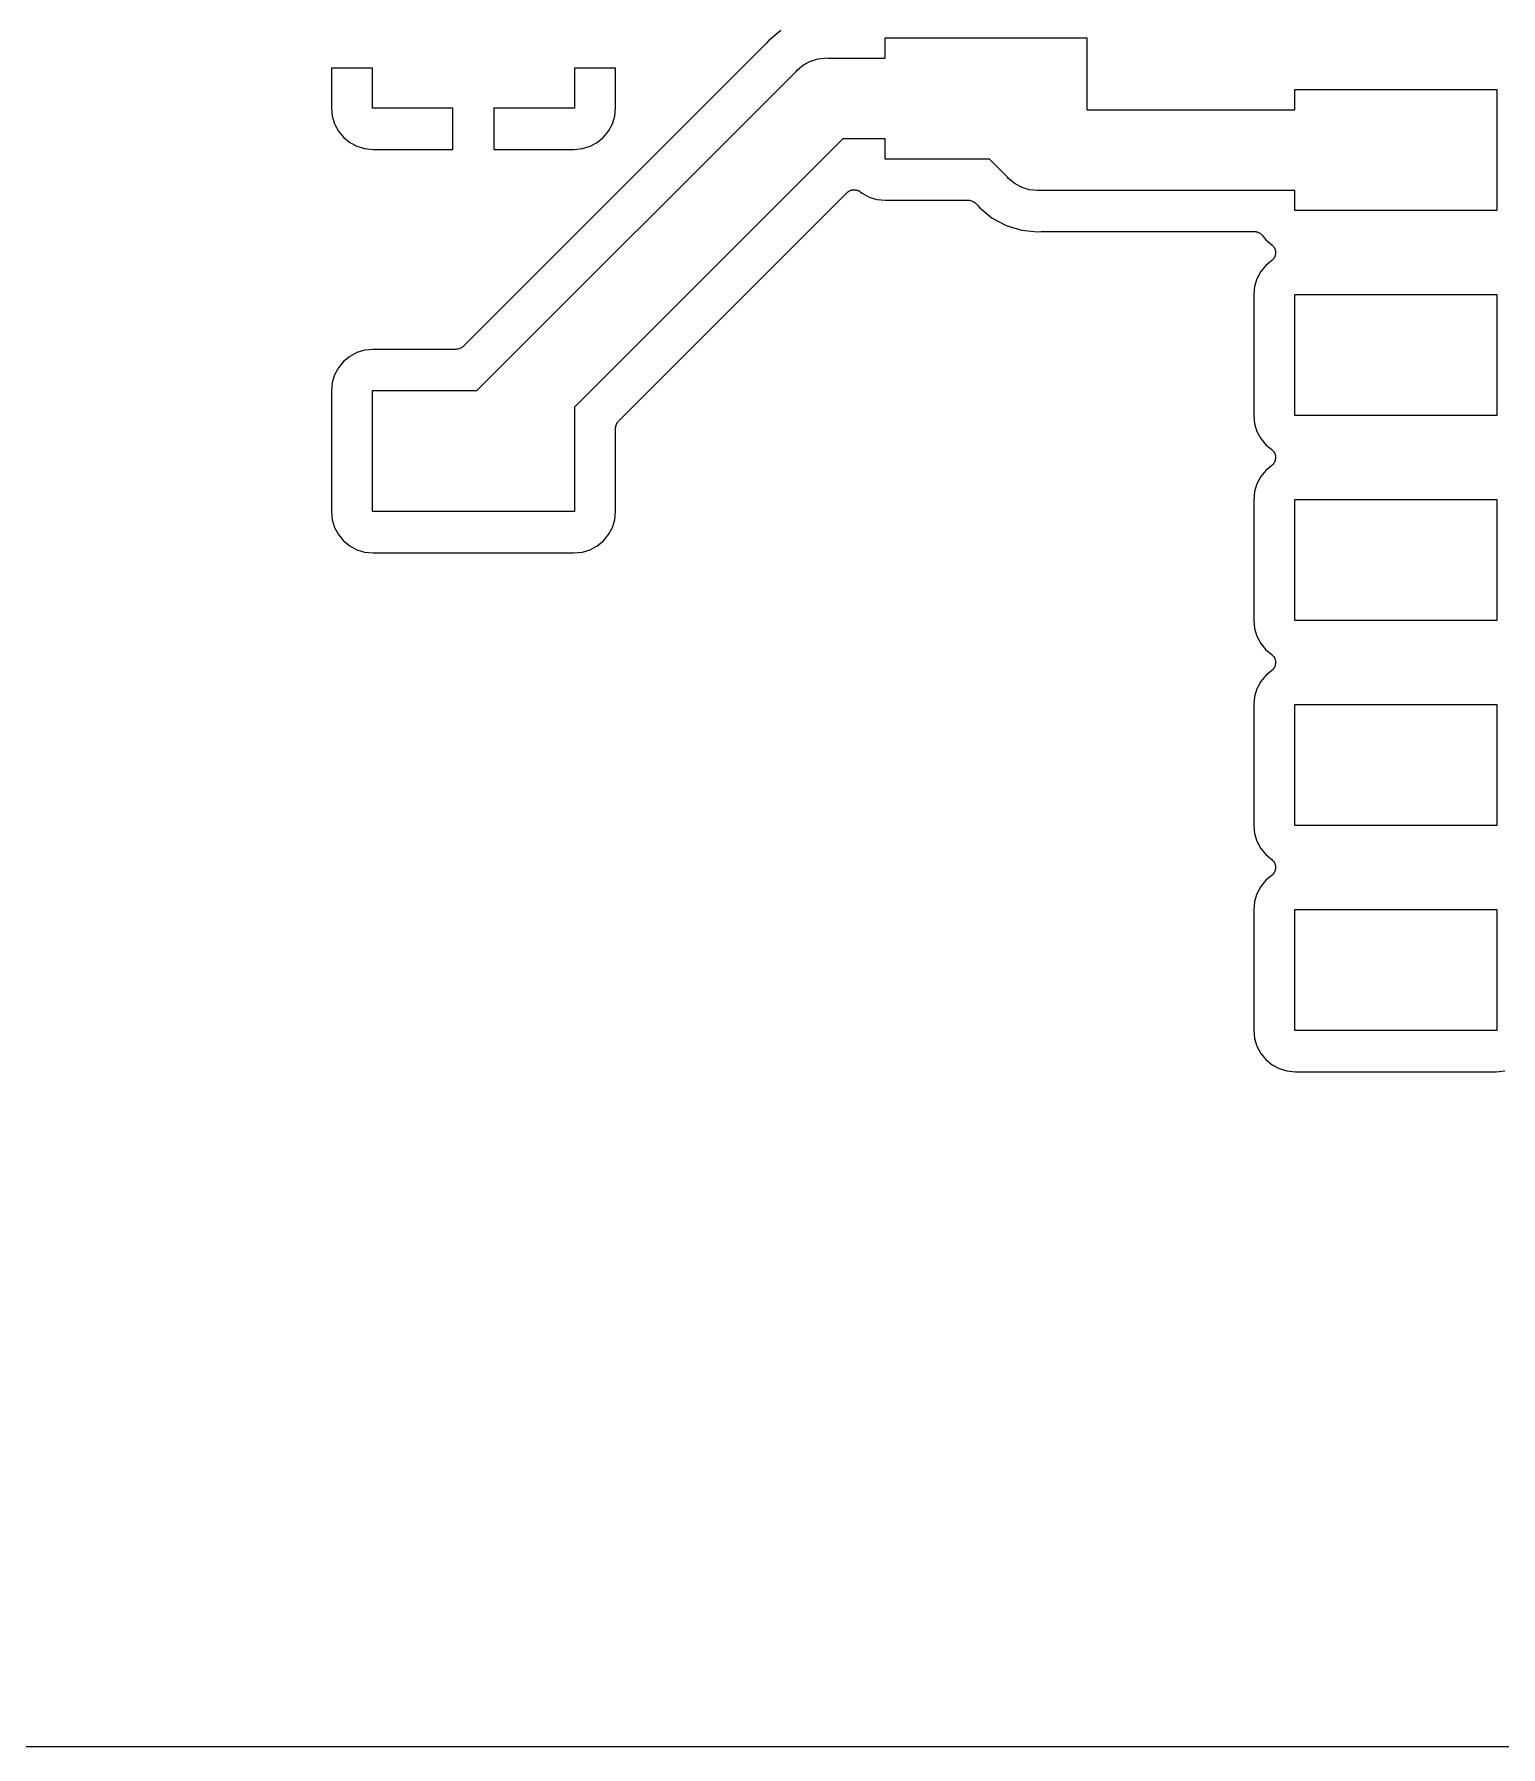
# Model space of a CAD drawing. Extents: x 85.6 to 143, y -120.1 to -61.5.
# Drawn here: x 103.78 to 121.95, y -120.12 to -98.89 of the extents above; entities that cross this region are included whole.
import ezdxf

# ---------------------------------------------------------------- set-up
doc = ezdxf.new("R2010")
doc.units = 0
doc.header["$MEASUREMENT"] = 0
doc.layers.add('BLACK', color=7, linetype='CONTINUOUS')

msp = doc.modelspace()

# ---------------------------------------------------------------- linework, layer by layer
at = {"layer": 'BLACK', "linetype": 'CONTINUOUS'}
for p, q in [((113.027, -98.8478), (112.874, -98.9738)), ((112.838, -99.0167), (109.093, -102.762)), ((112.841, -99.0125), (112.838, -99.0167)), ((112.845, -99.0088), (112.841, -99.0125)), ((112.846, -99.0074), (112.845, -99.0088)), ((112.874, -98.9738), (112.846, -99.0074)), ((114.32, -99.19), (114.32, -98.94)), ((114.32, -98.94), (116.82, -98.94)), ((116.82, -98.94), (116.82, -99.83)), ((107.459, -99.314), (107.459, -99.8038)), ((107.97, -99.314), (107.459, -99.314)), ((107.97, -99.81), (107.97, -99.314)), ((110.47, -99.314), (110.47, -99.81)), ((110.981, -99.314), (110.47, -99.314)), ((110.981, -99.8038), (110.981, -99.314)), ((113.235, -99.3347), (113.311, -99.2723)), ((113.311, -99.2723), (113.398, -99.2258)), ((113.398, -99.2258), (113.492, -99.1972)), ((113.492, -99.1972), (113.565, -99.19)), ((113.565, -99.19), (113.59, -99.1876)), ((113.565, -99.19), (113.565, -99.19)), ((113.59, -99.1876), (113.615, -99.19)), ((113.615, -99.19), (114.32, -99.19)), ((109.263, -103.31), (113.219, -99.3538)), ((113.219, -99.3538), (113.235, -99.3347)), ((119.4, -99.83), (119.4, -99.58)), ((119.4, -99.58), (121.9, -99.58)), ((121.9, -99.58), (121.9, -101.08)), ((107.459, -99.8038), (107.469, -99.9096)), ((107.469, -99.9096), (107.498, -100.005)), ((108.966, -99.81), (107.97, -99.81)), ((108.966, -100.321), (108.966, -99.81)), ((110.47, -99.81), (109.474, -99.81)), ((109.474, -99.81), (109.474, -100.321)), ((110.942, -100.005), (110.971, -99.9096)), ((110.971, -99.9096), (110.981, -99.8038)), ((116.82, -99.83), (119.4, -99.83)), ((107.498, -100.005), (107.546, -100.094)), ((107.546, -100.094), (107.609, -100.171)), ((107.609, -100.171), (107.686, -100.234)), ((110.754, -100.234), (110.831, -100.171)), ((110.831, -100.171), (110.894, -100.094)), ((110.894, -100.094), (110.942, -100.005)), ((107.686, -100.234), (107.775, -100.282)), ((107.775, -100.282), (107.87, -100.311)), ((107.87, -100.311), (107.976, -100.321)), ((107.976, -100.321), (108.966, -100.321)), ((109.474, -100.321), (110.464, -100.321)), ((110.464, -100.321), (110.57, -100.311)), ((113.797, -100.19), (110.47, -103.517)), ((110.57, -100.311), (110.665, -100.282)), ((110.665, -100.282), (110.754, -100.234)), ((114.32, -100.19), (113.797, -100.19)), ((114.32, -100.44), (114.32, -100.19)), ((115.613, -100.44), (114.32, -100.44)), ((115.839, -100.666), (115.613, -100.44)), ((115.855, -100.685), (115.839, -100.666)), ((115.931, -100.748), (115.855, -100.685)), ((116.018, -100.794), (115.931, -100.748)), ((116.105, -100.821), (116.018, -100.794)), ((111.018, -103.687), (113.848, -100.858)), ((113.848, -100.858), (113.849, -100.857)), ((113.849, -100.857), (113.853, -100.853)), ((113.853, -100.853), (113.858, -100.849)), ((113.858, -100.849), (113.863, -100.845)), ((113.863, -100.845), (113.868, -100.841)), ((113.868, -100.841), (113.873, -100.838)), ((113.873, -100.838), (113.878, -100.835)), ((113.878, -100.835), (113.884, -100.833)), ((113.884, -100.833), (113.89, -100.83)), ((113.89, -100.83), (113.896, -100.828)), ((113.896, -100.828), (113.901, -100.826)), ((113.901, -100.826), (113.908, -100.825)), ((113.908, -100.825), (113.914, -100.823)), ((113.914, -100.823), (113.92, -100.822)), ((113.92, -100.822), (113.926, -100.821)), ((113.926, -100.821), (113.932, -100.821)), ((113.932, -100.821), (113.939, -100.821)), ((113.939, -100.821), (113.945, -100.821)), ((113.945, -100.821), (113.95, -100.821)), ((113.95, -100.821), (113.957, -100.823)), ((113.957, -100.823), (113.964, -100.823)), ((113.964, -100.823), (113.969, -100.825)), ((113.969, -100.825), (113.975, -100.826)), ((113.975, -100.826), (113.981, -100.829)), ((113.981, -100.829), (113.987, -100.831)), ((113.987, -100.831), (113.992, -100.833)), ((113.992, -100.833), (113.998, -100.836)), ((113.998, -100.836), (114.003, -100.839)), ((114.003, -100.839), (114.009, -100.843)), ((114.009, -100.843), (114.013, -100.846)), ((114.013, -100.846), (114.018, -100.849)), ((114.018, -100.849), (114.036, -100.864)), ((114.036, -100.864), (114.125, -100.912)), ((114.125, -100.912), (114.22, -100.941)), ((114.22, -100.941), (114.326, -100.951)), ((114.326, -100.951), (115.353, -100.951)), ((115.353, -100.951), (115.353, -100.951)), ((115.353, -100.951), (115.353, -100.951)), ((115.353, -100.951), (115.353, -100.951)), ((115.353, -100.951), (115.355, -100.951)), ((115.355, -100.951), (115.366, -100.952)), ((115.366, -100.952), (115.378, -100.954)), ((115.378, -100.954), (115.379, -100.954)), ((115.379, -100.954), (115.379, -100.954)), ((115.379, -100.954), (115.391, -100.957)), ((115.391, -100.957), (115.402, -100.961)), ((115.402, -100.961), (115.402, -100.961)), ((115.402, -100.961), (115.403, -100.961)), ((115.403, -100.961), (115.413, -100.967)), ((115.413, -100.967), (115.424, -100.973)), ((115.424, -100.973), (115.424, -100.973)), ((115.424, -100.973), (115.425, -100.973)), ((115.425, -100.973), (115.434, -100.981)), ((115.434, -100.981), (115.443, -100.988)), ((115.443, -100.988), (115.458, -101.003)), ((115.458, -101.003), (115.459, -101.005)), ((115.459, -101.005), (115.462, -101.009)), ((115.462, -101.009), (115.466, -101.013)), ((115.466, -101.013), (115.494, -101.046)), ((116.112, -100.823), (116.105, -100.821)), ((116.21, -100.832), (116.112, -100.823)), ((116.235, -100.83), (116.21, -100.832)), ((119.4, -100.83), (116.235, -100.83)), ((119.4, -101.08), (119.4, -100.83)), ((115.494, -101.046), (115.647, -101.172)), ((115.647, -101.172), (115.822, -101.266)), ((121.9, -101.08), (119.4, -101.08)), ((115.822, -101.266), (116.012, -101.323)), ((116.012, -101.323), (116.21, -101.343)), ((116.21, -101.343), (116.253, -101.339)), ((116.253, -101.339), (116.255, -101.338)), ((116.255, -101.338), (116.26, -101.339)), ((116.26, -101.339), (116.266, -101.338)), ((116.266, -101.338), (118.894, -101.338)), ((118.894, -101.338), (118.896, -101.338)), ((118.896, -101.338), (118.902, -101.339)), ((118.902, -101.339), (118.907, -101.339)), ((118.907, -101.339), (118.914, -101.34)), ((118.914, -101.34), (118.921, -101.341)), ((118.921, -101.341), (118.926, -101.342)), ((118.926, -101.342), (118.932, -101.344)), ((118.932, -101.344), (118.938, -101.346)), ((118.938, -101.346), (118.945, -101.348)), ((118.945, -101.348), (118.949, -101.351)), ((118.949, -101.351), (118.955, -101.353)), ((118.955, -101.353), (118.96, -101.357)), ((118.96, -101.357), (118.966, -101.36)), ((118.966, -101.36), (118.971, -101.364)), ((118.971, -101.364), (118.975, -101.367)), ((118.975, -101.367), (118.98, -101.372)), ((118.98, -101.372), (118.985, -101.376)), ((118.985, -101.376), (118.989, -101.38)), ((118.989, -101.38), (118.993, -101.384)), ((118.993, -101.384), (119.039, -101.441)), ((119.039, -101.441), (119.113, -101.502)), ((119.113, -101.502), (119.114, -101.502)), ((119.114, -101.502), (119.114, -101.502)), ((119.114, -101.502), (119.114, -101.502)), ((119.114, -101.502), (119.115, -101.503)), ((119.115, -101.503), (119.123, -101.512)), ((119.123, -101.512), (119.131, -101.52)), ((119.131, -101.52), (119.132, -101.52)), ((119.132, -101.52), (119.132, -101.521)), ((119.132, -101.521), (119.138, -101.531)), ((119.138, -101.531), (119.145, -101.541)), ((119.145, -101.541), (119.145, -101.541)), ((119.145, -101.541), (119.145, -101.542)), ((119.145, -101.542), (119.15, -101.553)), ((119.149, -101.649), (119.145, -101.66)), ((119.154, -101.638), (119.149, -101.649)), ((119.15, -101.553), (119.154, -101.564)), ((119.154, -101.564), (119.154, -101.564)), ((119.154, -101.564), (119.155, -101.565)), ((119.156, -101.625), (119.154, -101.637)), ((119.154, -101.637), (119.154, -101.638)), ((119.154, -101.638), (119.154, -101.638)), ((119.155, -101.565), (119.157, -101.576)), ((119.159, -101.614), (119.156, -101.625)), ((119.157, -101.576), (119.159, -101.588)), ((119.159, -101.588), (119.159, -101.588)), ((119.159, -101.588), (119.159, -101.589)), ((119.159, -101.589), (119.159, -101.601)), ((119.159, -101.601), (119.159, -101.613)), ((119.159, -101.613), (119.159, -101.613)), ((119.159, -101.613), (119.159, -101.614)), ((118.976, -101.836), (118.928, -101.925)), ((119.039, -101.759), (118.976, -101.836)), ((119.113, -101.698), (119.039, -101.759)), ((119.122, -101.69), (119.113, -101.698)), ((119.13, -101.681), (119.122, -101.69)), ((119.131, -101.681), (119.13, -101.681)), ((119.13, -101.681), (119.13, -101.681)), ((119.137, -101.671), (119.131, -101.681)), ((119.144, -101.661), (119.137, -101.671)), ((119.145, -101.66), (119.144, -101.66)), ((119.144, -101.66), (119.144, -101.661)), ((118.899, -102.02), (118.889, -102.126)), ((118.928, -101.925), (118.899, -102.02)), ((118.889, -102.126), (118.889, -103.614)), ((119.4, -103.62), (119.4, -102.12)), ((119.4, -102.12), (121.9, -102.12)), ((121.9, -102.12), (121.9, -103.62)), ((107.686, -102.886), (107.609, -102.949)), ((107.775, -102.838), (107.686, -102.886)), ((107.87, -102.809), (107.775, -102.838)), ((107.976, -102.799), (107.87, -102.809)), ((109.003, -102.799), (107.976, -102.799)), ((109.015, -102.798), (109.003, -102.799)), ((109.026, -102.797), (109.015, -102.798)), ((109.027, -102.797), (109.026, -102.797)), ((109.028, -102.797), (109.027, -102.797)), ((109.039, -102.793), (109.028, -102.797)), ((109.05, -102.79), (109.039, -102.793)), ((109.051, -102.79), (109.05, -102.79)), ((109.062, -102.784), (109.051, -102.789)), ((109.051, -102.789), (109.051, -102.79)), ((109.072, -102.778), (109.062, -102.784)), ((109.073, -102.778), (109.072, -102.778)), ((109.082, -102.77), (109.073, -102.778)), ((109.073, -102.778), (109.073, -102.778)), ((109.091, -102.763), (109.082, -102.77)), ((109.092, -102.762), (109.091, -102.763)), ((109.093, -102.762), (109.092, -102.762)), ((109.092, -102.762), (109.092, -102.762)), ((109.092, -102.762), (109.092, -102.762)), ((107.498, -103.115), (107.469, -103.21)), ((107.546, -103.026), (107.498, -103.115)), ((107.609, -102.949), (107.546, -103.026)), ((107.469, -103.21), (107.459, -103.316)), ((107.459, -103.316), (107.459, -104.804)), ((107.97, -104.81), (107.97, -103.31)), ((107.97, -103.31), (109.263, -103.31)), ((110.47, -103.517), (110.47, -104.81)), ((110.981, -103.775), (110.982, -103.764)), ((110.981, -103.777), (110.981, -103.775)), ((110.981, -104.804), (110.981, -103.777)), ((110.981, -103.777), (110.981, -103.777)), ((110.981, -103.777), (110.981, -103.777)), ((110.981, -103.777), (110.981, -103.777)), ((110.982, -103.764), (110.984, -103.752)), ((110.984, -103.751), (110.987, -103.739)), ((110.984, -103.752), (110.984, -103.751)), ((110.984, -103.751), (110.984, -103.751)), ((110.987, -103.739), (110.991, -103.728)), ((110.991, -103.727), (110.997, -103.717)), ((110.991, -103.728), (110.991, -103.727)), ((110.991, -103.728), (110.991, -103.728)), ((110.997, -103.717), (111.003, -103.706)), ((111.003, -103.705), (111.011, -103.696)), ((111.003, -103.706), (111.003, -103.705)), ((111.003, -103.706), (111.003, -103.706)), ((111.011, -103.696), (111.018, -103.687)), ((118.889, -103.614), (118.899, -103.72)), ((118.899, -103.72), (118.928, -103.815)), ((121.9, -103.62), (119.4, -103.62)), ((118.928, -103.815), (118.976, -103.904)), ((118.976, -103.904), (119.039, -103.981)), ((119.039, -103.981), (119.113, -104.042)), ((119.113, -104.042), (119.114, -104.042)), ((119.114, -104.042), (119.114, -104.042)), ((119.114, -104.042), (119.114, -104.042)), ((119.114, -104.042), (119.115, -104.043)), ((119.115, -104.043), (119.123, -104.052)), ((119.123, -104.052), (119.131, -104.06)), ((119.131, -104.06), (119.132, -104.06)), ((119.132, -104.06), (119.132, -104.061)), ((119.132, -104.061), (119.138, -104.071)), ((119.144, -104.201), (119.137, -104.211)), ((119.138, -104.071), (119.145, -104.081)), ((119.145, -104.2), (119.144, -104.2)), ((119.144, -104.2), (119.144, -104.201)), ((119.145, -104.081), (119.145, -104.081)), ((119.145, -104.081), (119.145, -104.082)), ((119.145, -104.082), (119.15, -104.093)), ((119.149, -104.189), (119.145, -104.2)), ((119.154, -104.178), (119.149, -104.189)), ((119.15, -104.093), (119.154, -104.104)), ((119.154, -104.104), (119.154, -104.104)), ((119.154, -104.104), (119.155, -104.105)), ((119.156, -104.165), (119.154, -104.177)), ((119.154, -104.177), (119.154, -104.178)), ((119.154, -104.178), (119.154, -104.178)), ((119.155, -104.105), (119.157, -104.116)), ((119.159, -104.154), (119.156, -104.165)), ((119.157, -104.116), (119.159, -104.128)), ((119.159, -104.128), (119.159, -104.128)), ((119.159, -104.128), (119.159, -104.129)), ((119.159, -104.129), (119.159, -104.141)), ((119.159, -104.141), (119.159, -104.153)), ((119.159, -104.153), (119.159, -104.153)), ((119.159, -104.153), (119.159, -104.154)), ((118.976, -104.376), (118.928, -104.465)), ((119.039, -104.299), (118.976, -104.376)), ((119.113, -104.238), (119.039, -104.299)), ((119.122, -104.23), (119.113, -104.238)), ((119.13, -104.221), (119.122, -104.23)), ((119.131, -104.221), (119.13, -104.221)), ((119.13, -104.221), (119.13, -104.221)), ((119.137, -104.211), (119.131, -104.221)), ((118.899, -104.56), (118.889, -104.666)), ((118.928, -104.465), (118.899, -104.56)), ((107.459, -104.804), (107.469, -104.91)), ((110.47, -104.81), (107.97, -104.81)), ((110.971, -104.91), (110.981, -104.804)), ((118.889, -104.666), (118.889, -106.154)), ((119.4, -106.16), (119.4, -104.66)), ((119.4, -104.66), (121.9, -104.66)), ((121.9, -104.66), (121.9, -106.16)), ((107.469, -104.91), (107.498, -105.005)), ((107.498, -105.005), (107.546, -105.094)), ((110.894, -105.094), (110.942, -105.005)), ((110.942, -105.005), (110.971, -104.91)), ((107.546, -105.094), (107.609, -105.171)), ((107.609, -105.171), (107.686, -105.234)), ((107.686, -105.234), (107.775, -105.282)), ((110.665, -105.282), (110.754, -105.234)), ((110.754, -105.234), (110.831, -105.171)), ((110.831, -105.171), (110.894, -105.094)), ((107.775, -105.282), (107.87, -105.311)), ((107.87, -105.311), (107.976, -105.321)), ((107.976, -105.321), (110.464, -105.321)), ((110.464, -105.321), (110.57, -105.311)), ((110.57, -105.311), (110.665, -105.282)), ((118.889, -106.154), (118.899, -106.26)), ((118.899, -106.26), (118.928, -106.355)), ((121.9, -106.16), (119.4, -106.16)), ((118.928, -106.355), (118.976, -106.444)), ((118.976, -106.444), (119.039, -106.521)), ((119.039, -106.521), (119.113, -106.582)), ((119.113, -106.582), (119.114, -106.582)), ((119.114, -106.582), (119.114, -106.582)), ((119.114, -106.582), (119.114, -106.582)), ((119.114, -106.582), (119.115, -106.583)), ((119.115, -106.583), (119.123, -106.592)), ((119.123, -106.592), (119.131, -106.6)), ((119.131, -106.6), (119.132, -106.6)), ((119.137, -106.751), (119.131, -106.761)), ((119.132, -106.6), (119.132, -106.601)), ((119.132, -106.601), (119.138, -106.611)), ((119.144, -106.741), (119.137, -106.751)), ((119.138, -106.611), (119.145, -106.621)), ((119.145, -106.74), (119.144, -106.74)), ((119.144, -106.74), (119.144, -106.741)), ((119.145, -106.621), (119.145, -106.621)), ((119.145, -106.621), (119.145, -106.622)), ((119.145, -106.622), (119.15, -106.633)), ((119.149, -106.729), (119.145, -106.74)), ((119.154, -106.718), (119.149, -106.729)), ((119.15, -106.633), (119.154, -106.644)), ((119.154, -106.644), (119.154, -106.644)), ((119.154, -106.644), (119.155, -106.645)), ((119.156, -106.705), (119.154, -106.717)), ((119.154, -106.717), (119.154, -106.718)), ((119.154, -106.718), (119.154, -106.718)), ((119.155, -106.645), (119.157, -106.656)), ((119.159, -106.694), (119.156, -106.705)), ((119.157, -106.656), (119.159, -106.668)), ((119.159, -106.668), (119.159, -106.668)), ((119.159, -106.668), (119.159, -106.669)), ((119.159, -106.669), (119.159, -106.681)), ((119.159, -106.681), (119.159, -106.693)), ((119.159, -106.693), (119.159, -106.693)), ((119.159, -106.693), (119.159, -106.694)), ((118.976, -106.916), (118.928, -107.005)), ((119.039, -106.839), (118.976, -106.916)), ((119.113, -106.778), (119.039, -106.839)), ((119.122, -106.77), (119.113, -106.778)), ((119.13, -106.761), (119.122, -106.77)), ((119.131, -106.761), (119.13, -106.761)), ((119.13, -106.761), (119.13, -106.761)), ((118.899, -107.1), (118.889, -107.206)), ((118.928, -107.005), (118.899, -107.1)), ((118.889, -107.206), (118.889, -108.694)), ((119.4, -108.7), (119.4, -107.2)), ((119.4, -107.2), (121.9, -107.2)), ((121.9, -107.2), (121.9, -108.7)), ((118.889, -108.694), (118.899, -108.8)), ((118.899, -108.8), (118.928, -108.895)), ((121.9, -108.7), (119.4, -108.7)), ((118.928, -108.895), (118.976, -108.984)), ((118.976, -108.984), (119.039, -109.061)), ((119.039, -109.061), (119.113, -109.122)), ((119.113, -109.122), (119.114, -109.122)), ((119.114, -109.122), (119.114, -109.122)), ((119.114, -109.122), (119.114, -109.122)), ((119.114, -109.122), (119.115, -109.123)), ((119.115, -109.123), (119.123, -109.132)), ((119.123, -109.132), (119.131, -109.14)), ((119.131, -109.14), (119.132, -109.14)), ((119.137, -109.291), (119.131, -109.301)), ((119.132, -109.14), (119.132, -109.141)), ((119.132, -109.141), (119.138, -109.151)), ((119.144, -109.281), (119.137, -109.291)), ((119.138, -109.151), (119.145, -109.161)), ((119.145, -109.28), (119.144, -109.28)), ((119.144, -109.28), (119.144, -109.281)), ((119.145, -109.161), (119.145, -109.161)), ((119.145, -109.161), (119.145, -109.162)), ((119.145, -109.162), (119.15, -109.173)), ((119.149, -109.269), (119.145, -109.28)), ((119.154, -109.258), (119.149, -109.269)), ((119.15, -109.173), (119.154, -109.184)), ((119.154, -109.184), (119.154, -109.184)), ((119.154, -109.184), (119.155, -109.185)), ((119.156, -109.245), (119.154, -109.257)), ((119.154, -109.257), (119.154, -109.258)), ((119.154, -109.258), (119.154, -109.258)), ((119.155, -109.185), (119.157, -109.196)), ((119.159, -109.234), (119.156, -109.245)), ((119.157, -109.196), (119.159, -109.208)), ((119.159, -109.208), (119.159, -109.208)), ((119.159, -109.208), (119.159, -109.209)), ((119.159, -109.209), (119.159, -109.221)), ((119.159, -109.221), (119.159, -109.233)), ((119.159, -109.233), (119.159, -109.233)), ((119.159, -109.233), (119.159, -109.234)), ((118.976, -109.456), (118.928, -109.545)), ((119.039, -109.379), (118.976, -109.456)), ((119.113, -109.318), (119.039, -109.379)), ((119.122, -109.31), (119.113, -109.318)), ((119.13, -109.301), (119.122, -109.31)), ((119.131, -109.301), (119.13, -109.301)), ((119.13, -109.301), (119.13, -109.301)), ((118.899, -109.64), (118.889, -109.746)), ((118.928, -109.545), (118.899, -109.64)), ((118.889, -109.746), (118.889, -111.234)), ((119.4, -111.24), (119.4, -109.74)), ((119.4, -109.74), (121.9, -109.74)), ((121.9, -109.74), (121.9, -111.24)), ((118.889, -111.234), (118.899, -111.34)), ((118.899, -111.34), (118.928, -111.435)), ((121.9, -111.24), (119.4, -111.24)), ((118.928, -111.435), (118.976, -111.524)), ((118.976, -111.524), (119.039, -111.601)), ((119.039, -111.601), (119.116, -111.664)), ((119.116, -111.664), (119.205, -111.712)), ((119.205, -111.712), (119.3, -111.741)), ((119.3, -111.741), (119.406, -111.751)), ((119.406, -111.751), (121.894, -111.751)), ((121.894, -111.751), (122, -111.741)), ((142.85, -120.117), (85.75, -120.117))]:
    msp.add_line(p, q, dxfattribs=at)

doc.saveas('drawing.dxf')
